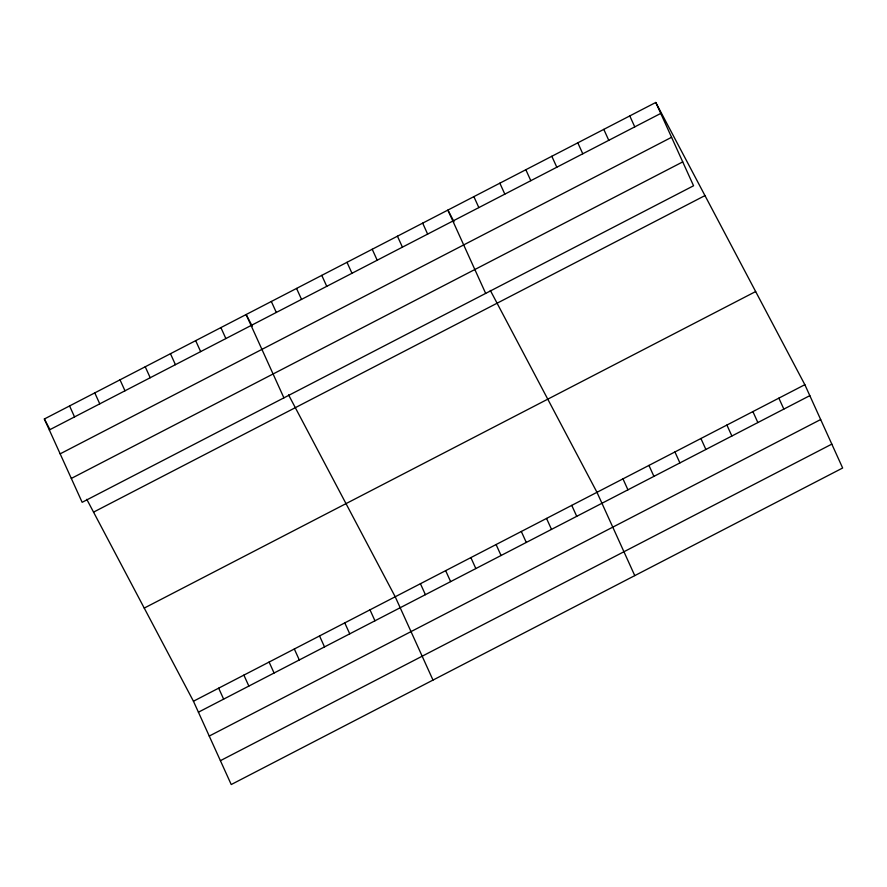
<?xml version="1.0" encoding="UTF-8"?>
<svg xmlns="http://www.w3.org/2000/svg" width="887" height="887" viewBox="0 0 887 887"><rect width="100%" height="100%" fill="white"/><g stroke="black" fill="none" stroke-linecap="round" stroke-linejoin="round"><path stroke-width="1.33" d="M655.77 102.46L693.556 185.771L82.147 502.308L44.35 418.997L655.77 102.46L804.853 384.692L842.65 468.003L231.23 784.54L193.444 701.229L86.782 499.326M49.328 429.962L660.737 113.425M60.15 453.845L671.57 137.297M71.315 478.437L682.724 161.9M93.545 512.132L704.965 195.595M144.237 608.094L755.657 291.546M193.444 701.229L804.853 384.692M198.411 712.194L809.831 395.646M209.243 736.066L820.663 419.529M220.408 760.669L831.818 444.121M454.033 221.728L447.88 210.086L485.677 293.397M490.323 290.415L596.973 492.307L634.77 575.619M252.263 326.183L246.12 314.541L283.907 397.853M288.552 394.87L395.214 596.774L433 680.085M44.35 418.997L49.883 429.474M778.875 398.141L783.842 409.107M629.781 115.909L634.759 126.874M752.886 411.59L757.864 422.556M603.792 129.369L608.77 140.323M726.908 425.05L731.875 436.005M577.814 142.818L582.781 153.784M700.918 438.5L705.886 449.465M551.825 156.267L556.803 167.233M674.929 451.949L679.908 462.914M525.836 169.727L530.814 180.682M648.951 465.409L653.919 476.374M499.858 183.177L504.825 194.142M622.962 478.858L627.941 489.824M473.869 196.626L478.847 207.591M571.76 505.368L576.727 516.334M422.667 223.136L427.634 234.101M546.536 518.429L551.503 529.395M397.443 236.197L402.421 247.163M521.312 531.479L526.29 542.445M372.218 249.258L377.197 260.224M496.088 544.54L501.066 555.506M347.005 262.308L351.973 273.274M470.875 557.601L475.842 568.567M321.781 275.369L326.749 286.335M445.651 570.651L450.629 581.617M296.557 288.43L301.536 299.396M420.427 583.713L425.405 594.678M271.333 301.48L276.312 312.446M369.99 609.824L374.957 620.789M220.896 327.602L225.875 338.568M344.766 622.885L349.744 633.85M195.672 340.652L200.65 351.618M319.542 635.946L324.52 646.911M170.459 353.713L175.426 364.679M294.329 648.996L299.296 659.961M145.235 366.774L150.202 377.74M269.105 662.057L274.083 673.022M120.011 379.824L124.989 390.79M243.881 675.118L248.859 686.083M94.787 392.886L99.765 403.851M218.668 688.168L223.635 699.133M69.574 405.947L74.541 416.912"/></g></svg>
